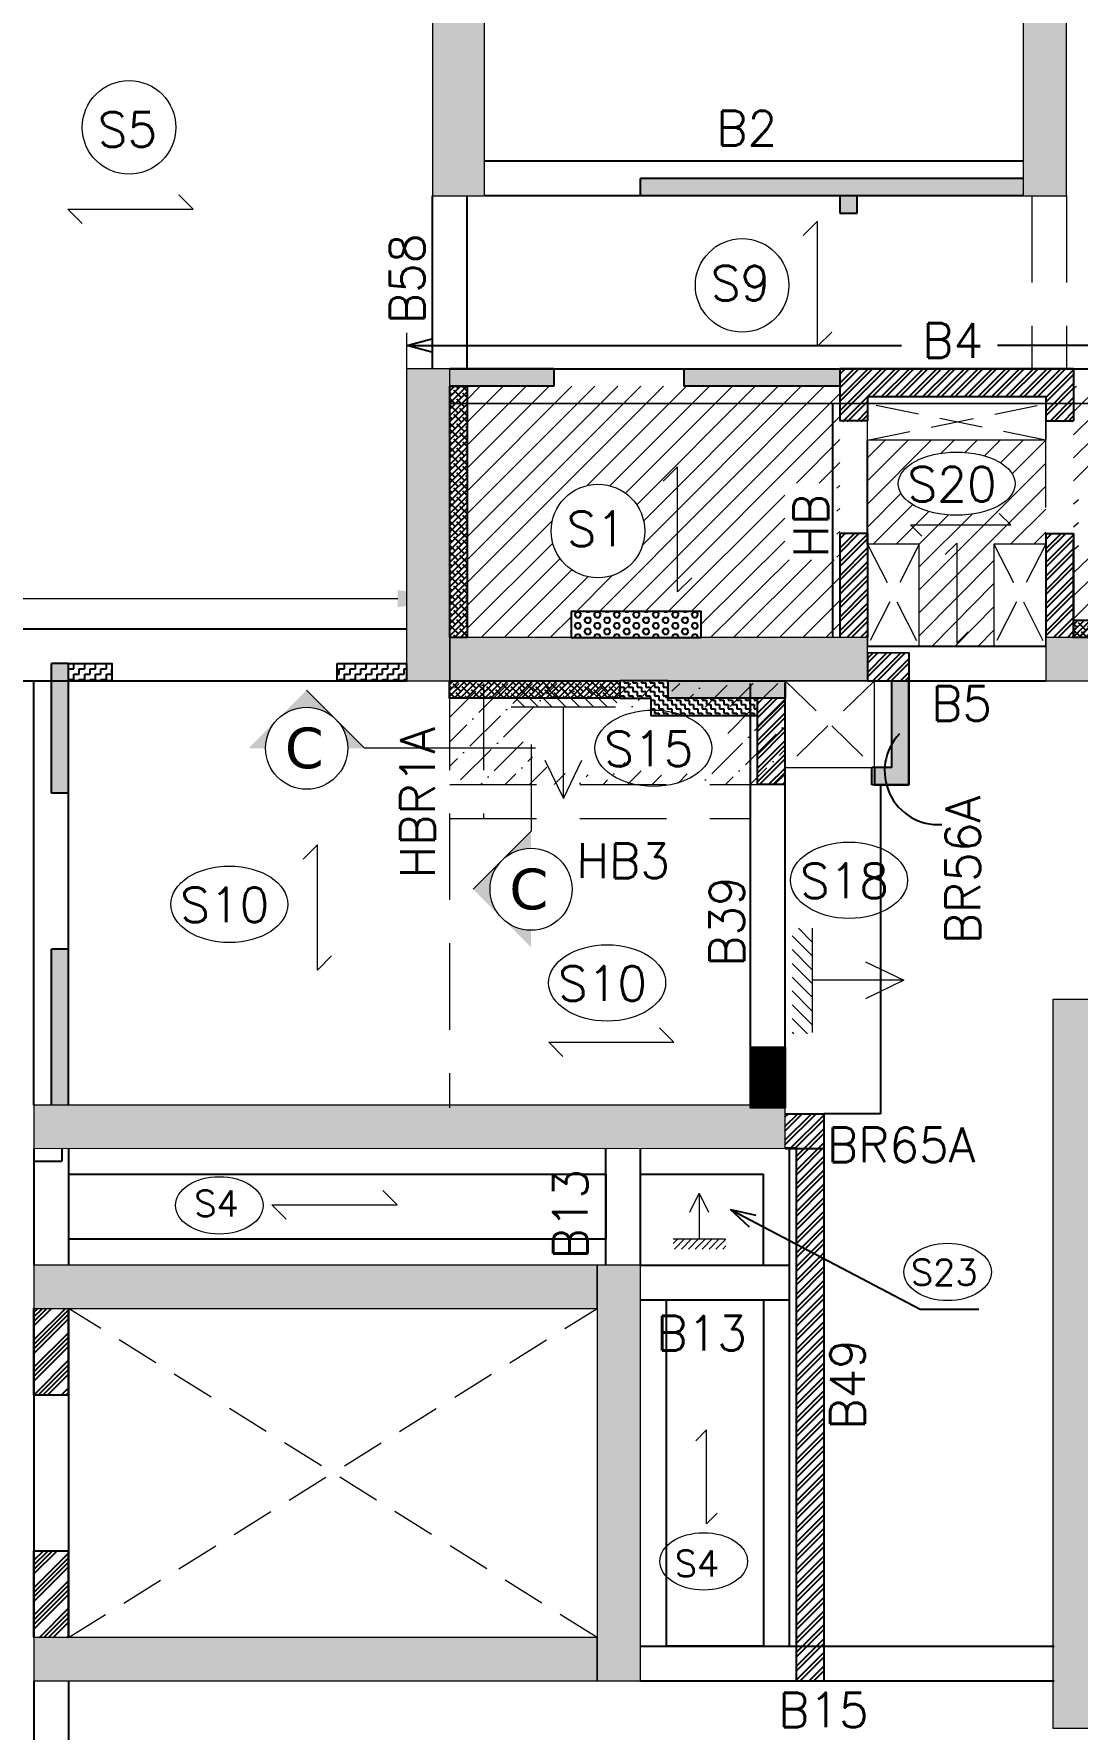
# Model space of a CAD drawing. Header units: millimetres. Extents: x 1181448 to 1317632, y -5734806 to -5633961.
# Drawn here: x 1207452 to 1213472, y -5648906 to -5639118 of the extents above; entities that cross this region are included whole.
import ezdxf

# ---------------------------------------------------------------- set-up
doc = ezdxf.new("R2010")
doc.units = ezdxf.units.MM
doc.header["$LTSCALE"] = 1000
doc.header["$MEASUREMENT"] = 0
for name, pattern in [('1', [0]), ('2BHK-A - BACK$0$HIDDEN', [0.375, 0.25, -0.125]), ('AUDIT_D_120904163729-0', [0]), ('HIDDEN', [0.375, 0.25, -0.125]), ('T 10_TYPICAL ELEVATION$0$AUDIT_D_120904163729-0', [0])]:
    doc.linetypes.add(name, pattern=pattern)
doc.layers.get('0').update_dxf_attribs({"linetype": 'AUDIT_D_120904163729-0'})
for name, color, linetype in [('100 MM THK. NON-STRUCTURAL WALL', 134, 'Continuous'), ('100 MM THK. NON-STRUCTURAL WALL FOR LEDGE WALL BELOW WASHBASIN COUNTER', 47, 'Continuous'), ('150 MM THK. BLOCK WORK.', 223, 'Continuous'), ('200 MM THK. BLOCK WORK.', 40, 'Continuous'), ('A_dim', 1, 'Continuous'), ('S-BEAM', 20, 'Continuous'), ('SCPL-BEAMS NO.', 7, 'Continuous'), ('secLINE', 7, 'Continuous'), ('T 10_TYPICAL ELEVATION$0$A-WALL-FEATURES', 6, 'T 10_TYPICAL ELEVATION$0$AUDIT_D_120904163729-0')]:
    doc.layers.add(name, color=color, linetype=linetype)
for name, color, linetype, lineweight in [('160 THK. STRUCT WALL', 7, 'Continuous', 15), ('S-CUTOUT', 8, 'Continuous', 15), ('S-HATCH', 8, 'Continuous', 9), ('SCPL BEAM', 20, 'Continuous', 13), ('SCPL_DIM', 9, 'Continuous', 5), ('SCPL_SLAB MARK', 72, 'Continuous', 20)]:
    doc.layers.add(name, color=color, linetype=linetype, lineweight=lineweight)
doc.layers.add('160MM THK.NON-STRUCTURAL WALLS', color=7, linetype='Continuous', true_color=0xea7b62)
doc.layers.add('WALL - 0.16 thk STRUCTURAL', color=7, linetype='1', true_color=0x24ffc8)
doc.styles.add('ROMANS', font='romans.shx', dxfattribs={"width": 0.85})
doc.styles.add('SCPL', font='romans.shx')
doc.styles.add('VIN1', font='verdana.ttf', dxfattribs={"height": 0.3})
doc.dimstyles.new('SCPL', dxfattribs={"dimscale": 0, "dimtxt": 300, "dimasz": 300, "dimexe": 100, "dimexo": 200, "dimgap": 150, "dimtad": 0, "dimdec": 0, "dimzin": 1, "dimdsep": 46, "dimtxsty": 'SCPL', "dimcen": 150, "dimclrd": 1, "dimclre": 2, "dimclrt": 5, "dimadec": 3, "dimazin": 0, "dimtfac": 1, "dimtdec": 0, "dimtofl": 0, "dimtmove": 2, "dimatfit": 3, "dimfxl": 0, "dimtolj": 1, "dimtzin": 0, "dimlwd": 15, "dimlwe": 13, "dimarcsym": 0})
doc.dimstyles.new('SCPL-DIM-150', dxfattribs={"dimscale": 100, "dimtxt": 2.25, "dimasz": 1.45, "dimexe": 1, "dimexo": 1, "dimgap": 1, "dimtad": 1, "dimdec": 0, "dimzin": 0, "dimdsep": 46, "dimtxsty": 'ROMANS', "dimblk": 'OPEN30', "dimcen": 0.09, "dimclrd": 256, "dimclre": 256, "dimclrt": 7, "dimadec": 0, "dimazin": 0, "dimtfac": 1, "dimtdec": 0, "dimtofl": 0, "dimtmove": 0, "dimatfit": 3, "dimldrblk": 'OPEN30', "dimfxl": 1, "dimtolj": 1, "dimtzin": 0, "dimarcsym": 0})
pattern_1 = [(45, (-27235.268, -16184.57), (-17.67767, 17.67767), []), (135, (-27235.268, -16184.57), (-53.033009, 17.67767), [62.5, -37.5])]
pattern_2 = [(9e-15, (-1211317.337, 5713184.575), (31.25, 31.25), [31.25, -31.25]), (90, (-1211286.087, 5713184.575), (-31.25, 31.25), [31.25, -31.25])]
pattern_3 = [(45, (-1211317.34, 5713184.575), (-39.77475644, 39.77475644), []), (45, (-1211290.82, 5713184.575), (-39.77475644, 39.77475644), [])]
pattern_4 = [(45, (206682313.31, 159334334.52), (-66.291260736, 66.291260736), [])]

# ---------------------------------------------------------------- blocks, each defined once
blk = doc.blocks.new('A$C5F94338C')
at = {"layer": 'WALL - 0.16 thk STRUCTURAL'}
h = blk.add_hatch(color=256, dxfattribs=at)
h.dxf.hatch_style = 1
h.paths.add_polyline_path([(24920, 21710), (25220.1, 21710), (25220.1, 25919.5), (24920.1, 25919.5)])
at = {"layer": 'WALL - 0.16 thk STRUCTURAL', "true_color": 0x1f57ff}
h = blk.add_hatch(color=160, dxfattribs=at)
h.dxf.hatch_style = 1
h.paths.add_polyline_path([(28330, 21710), (28580, 21710), (28580.1, 25919.5), (28330.1, 25919.5)])
h = blk.add_hatch(color=160, dxfattribs=at)
h.dxf.hatch_style = 1
h.paths.add_polyline_path([(24770, 18910.3), (25020.1, 18910.3), (25020, 20710), (24770, 20710)])
h = blk.add_hatch(color=160, dxfattribs=at)
h.dxf.hatch_style = 1
h.paths.add_polyline_path([(25020.1, 19160.3), (25020.1, 18910.2), (27429.9, 18910.2), (27429.9, 19160.2)])
h = blk.add_hatch(color=160, dxfattribs=at)
h.dxf.hatch_style = 1
h.paths.add_polyline_path([(28460, 19160), (28460, 18910), (31070, 18910), (31070, 19160)])
h = blk.add_hatch(color=160, dxfattribs=at)
h.dxf.hatch_style = 1
h.paths.add_polyline_path([(28753.3, 12860.6), (28503.2, 12860.6), (28503.2, 17070.6), (28753.2, 17070.6)])
h = blk.add_hatch(color=160, dxfattribs=at)
h.dxf.hatch_style = 1
h.paths.add_polyline_path([(22620, 16459.9), (22620, 16210.2), (26954.8, 16210), (26954.8, 16460)])
h = blk.add_hatch(color=160, dxfattribs=at)
h.dxf.hatch_style = 1
h.paths.add_polyline_path([(25870.8, 15285.8), (25870.8, 15535.8), (22619.7, 15535.8), (22619.7, 15285.8)])
h = blk.add_hatch(color=160, dxfattribs=at)
h.dxf.hatch_style = 1
h.paths.add_polyline_path([(25870.1, 13135.8), (26120.1, 13135.8), (26120.1, 15535.8), (25870.1, 15535.8)])
h = blk.add_hatch(color=160, dxfattribs=at)
h.dxf.hatch_style = 1
h.paths.add_polyline_path([(25870.1, 13135.8), (25870.1, 13385.8), (22620.1, 13385.8), (22620.1, 13135.8)])
at = {"layer": '160 THK. STRUCT WALL'}
for points in [[(24920, 21710), (25220.1, 21710), (25220.1, 25919.5), (24920.1, 25919.5)], [(28330, 21710), (28580, 21710), (28580.1, 25919.5), (28330.1, 25919.5)], [(24770, 18910.3), (25020.1, 18910.3), (25020, 20710), (24770, 20710)], [(25020.1, 19160.3), (25020.1, 18910.2), (27429.9, 18910.2), (27429.9, 19160.2)], [(28460, 19160), (28460, 18910), (31070, 18910), (31070, 19160)], [(25870.1, 15285.8), (25870.1, 15535.8), (22620, 15535.8), (22620, 15285.8)], [(25870.1, 13135.8), (26120.1, 13135.8), (26120.1, 15535.8), (25870.1, 15535.8)], [(25870.1, 13135.8), (25870.1, 13385.8), (22620.1, 13385.8), (22620.1, 13135.8)]]:
    blk.add_lwpolyline(points, close=True, dxfattribs=at)
for points, elevation in [([(28753.3, 12860.6), (28503.2, 12860.6), (28503.2, 17070.6), (28753.2, 17070.6)], -0.3), ([(22620, 16459.9), (22620, 16210.2), (26954.8, 16210), (26954.8, 16460)], 0.1)]:
    blk.add_lwpolyline(points, close=True, dxfattribs=dict(at, elevation=elevation))
blk = doc.blocks.new('HS')
at = {"linetype": 'Continuous'}
for p, q in [((-9.28, 0), (9.28, 0)), ((-9.28, 0), (-7.16, -2.12)), ((9.28, 0), (7.16, 2.12))]:
    blk.add_line(p, q, dxfattribs=at)
blk = doc.blocks.new('One WAy')
at = {"xscale": -38.94666666665216, "yscale": 38.94666666665216, "zscale": 38.94666666665216, "rotation": 270}
blk.add_blockref('HS', (0, 0), dxfattribs=at)
blk = doc.blocks.new('A$C42226032')
at = {"layer": 'SCPL_SLAB MARK'}
h = blk.add_hatch(dxfattribs=at)
h.set_pattern_fill('ANSI31', color=256, scale=0.2, angle=90)
h.set_pattern_definition([(135, (-48.789575, -510.390865), (-0.0176776695, -0.0176776695), [])])
h.paths.add_polyline_path([(-0.1372, -0.2348), (-0.1372, -0.2863), (0.1337, -0.2863), (0.1337, -0.2348)])
for p, q in [((0, 0), (0, -0.2348)), ((0, 0), (-0.0473, -0.0981)), ((0.0473, -0.0981), (0, 0)), ((0.1337, -0.2348), (-0.1337, -0.2348))]:
    blk.add_line(p, q, dxfattribs=at)
blk = doc.blocks.new('*D131')
at = {"layer": 'T 10_TYPICAL ELEVATION$0$A-WALL-FEATURES', "color": 1, "lineweight": 15, "transparency": 16777216}
for p, q in [((-8325.3, 5558.5), (-6225.3, 5558.5)), ((-1765.2, 5558.5), (-5325.3, 5558.5))]:
    blk.add_line(p, q, dxfattribs=at)
at = {"layer": 'T 10_TYPICAL ELEVATION$0$A-WALL-FEATURES', "color": 2, "lineweight": 13, "transparency": 16777216}
for p, q in [((-8625.3, 5408.6), (-8625.3, 5458.5)), ((-1465.2, 5408.5), (-1465.2, 5458.5))]:
    blk.add_line(p, q, dxfattribs=at)
at = {"layer": 'T 10_TYPICAL ELEVATION$0$A-WALL-FEATURES', "color": 1, "transparency": 16777216}
for points in [[(-8325.3, 5608.5), (-8325.3, 5508.5), (-8625.3, 5558.5)], [(-1765.2, 5608.5), (-1765.2, 5508.5), (-1465.2, 5558.5)]]:
    blk.add_solid(points, dxfattribs=at)
at = {"layer": 'T 10_TYPICAL ELEVATION$0$A-WALL-FEATURES', "color": 5, "transparency": 16777216, "insert": (-5775.3, 5558.5), "char_height": 300, "attachment_point": 5, "style": 'SCPL'}
blk.add_mtext('\\A1;  ', dxfattribs=at)
blk = doc.blocks.new('_Open30')
at = {"color": 0, "linetype": 'ByBlock', "lineweight": -2}
for p, q in [((-1, 0.268), (0, 0)), ((0, 0), (-1, -0.268)), ((0, 0), (-1, 0))]:
    blk.add_line(p, q, dxfattribs=at)
blk = doc.blocks.new('A$C9d47b38f')
at = {"layer": '100 MM THK. NON-STRUCTURAL WALL', "linetype": 'ByBlock'}
h = blk.add_hatch(dxfattribs=at)
h.set_pattern_fill('ZIGZAG', color=5, scale=250)
h.set_pattern_definition([(9e-15, (-1211317.557, 5713185.026), (31.25, 31.25), [31.25, -31.25]), (90, (-1211286.307, 5713185.026), (-31.25, 31.25), [31.25, -31.25])])
h.paths.add_polyline_path([(4585.1, 6884.7), (2885.1, 6884.7), (2885.1, 6784.7), (4585.1, 6784.7)])
h.paths.add_polyline_path([(1844.6, 7884.7), (1844.6, 7984.7), (-364.9, 7984.7), (-364.9, 7884.7), (785.2, 7884.7), (785.2, 7784.7), (885.2, 7784.7), (885.2, 7884.7)])
h.paths.add_polyline_path([(785.2, 6784.7), (-114.6, 6784.7), (-114.6, 6884.7), (785.2, 6884.7)])
h.paths.add_polyline_path([(-864.6, 6884.7), (-1464.6, 6884.7), (-1464.6, 6784.7), (-864.6, 6784.7)])
h.paths.add_polyline_path([(-3664.9, 4435), (-3764.9, 4435), (-3764.9, 5184.7), (-3664.9, 5184.7)])
h.paths.add_polyline_path([(-3664.9, 3535), (-3764.9, 3535), (-3764.9, 2635.1), (-3664.9, 2635.1)])
h.paths.add_polyline_path([(1085.2, 4584), (970.2, 4584), (970.2, 4484), (1185.3, 4484), (1185.2, 5084.7), (1085.2, 5084.7)])
h.paths.add_polyline_path([(-1564.8, 11994.7), (-2199.9, 11994.7), (-2199.9, 12094.7), (-1564.8, 12094.7)])
h = blk.add_hatch(dxfattribs=at)
h.set_pattern_fill('ZIGZAG', color=5, scale=250)
h.set_pattern_definition(pattern_2)
h.paths.add_polyline_path([(-3664.9, 5184.7), (-3414.8, 5184.6), (-3414.8, 5084.6), (-3664.9, 5084.6)])
h = blk.add_hatch(dxfattribs=at)
h.set_pattern_fill('ZIGZAG', color=5, scale=250)
h.set_pattern_definition(pattern_2)
h.paths.add_polyline_path([(-2114.8, 5184.7), (-1714.8, 5184.7), (-1714.8, 5084.7), (-2114.8, 5084.7)])
at = {"layer": '100 MM THK. NON-STRUCTURAL WALL'}
h = blk.add_hatch(dxfattribs=at)
h.set_pattern_fill('ZIGZAG', color=5, scale=200, angle=270)
h.set_pattern_definition([(270, (-1211317.337, 5713184.575), (25, -25), [25, -25]), (9e-15, (-1211317.337, 5713159.575), (25, 25), [25, -25])])
h.paths.add_polyline_path([(-484.6, 5084.7), (-484.6, 4984.7), (-304.5, 4984.7), (-304.5, 4884.9), (310.2, 4884.9), (310.2, 4984.8), (-204.5, 4984.9), (-204.5, 5084.9)])
at = {"layer": '100 MM THK. NON-STRUCTURAL WALL FOR LEDGE WALL BELOW WASHBASIN COUNTER'}
h = blk.add_hatch(dxfattribs=at)
h.set_pattern_fill('ANSI38', color=5, scale=200)
h.set_pattern_definition(pattern_1)
h.paths.add_polyline_path([(-1464.6, 5334.3), (-1365, 5334.3), (-1365, 6784.7), (-1464.6, 6784.7)])
h = blk.add_hatch(dxfattribs=at)
h.set_pattern_fill('ANSI38', color=5, scale=200)
h.set_pattern_definition(pattern_1)
h.paths.add_polyline_path([(2135.1, 5434.7), (2135.1, 5335), (2935.1, 5335), (2935.1, 5434.7)])
h = blk.add_hatch(dxfattribs=at)
h.set_pattern_fill('ANSI38', color=5, scale=200)
h.set_pattern_definition([(45, (-15677.67, -2359.185), (-17.67767, 17.67767), []), (135, (-15677.67, -2359.185), (-53.03301, 17.67767), [62.5, -37.5])])
h.paths.add_polyline_path([(-1467.4, 5084.7), (-1467.4, 4984.7), (-484.6, 4984.7), (-484.6, 5084.7)])
at = {"layer": '150 MM THK. BLOCK WORK.', "linetype": 'ByBlock'}
h = blk.add_hatch(dxfattribs=at)
h.set_pattern_fill('HEX', color=5, scale=150)
h.set_pattern_definition([(9e-15, (-1211317.337, 5713184.575), (0, 32.47595264), [18.75, -37.5]), (120, (-1211317.337, 5713184.575), (-28.125, -16.23797632), [18.75, -37.5]), (60, (-1211298.587, 5713184.575), (-28.125, 16.23797632), [18.75, -37.5])])
h.paths.add_polyline_path([(-564.8, 5334.3), (-764.8, 5334.3), (-764.8, 5485), (-14.8, 5485), (-14.8, 5334.7), (-564.8, 5334.7)])
at = {"layer": '160MM THK.NON-STRUCTURAL WALLS', "linetype": 'ByBlock'}
h = blk.add_hatch(dxfattribs=at)
h.set_pattern_fill('ANSI32', color=5, scale=150)
h.set_pattern_definition([(45, (-1211317.37, 5713182.025), (-39.77475644, 39.77475644), []), (45, (-1211290.853, 5713182.025), (-39.77475644, 39.77475644), [])])
h.paths.add_polyline_path([(945.2, 5084.7), (1185.3, 5085), (1185.3, 5245), (945.2, 5245)])
h.paths.add_polyline_path([(2135.1, 6582.2), (2135.1, 6882.2), (785.2, 6882.2), (785.2, 6582.2), (945.2, 6582.2), (945.2, 6722.2), (1975.1, 6722.2), (1975.1, 6582.2)])
h = blk.add_hatch(dxfattribs=at)
h.set_pattern_fill('ANSI32', color=5, scale=150)
h.set_pattern_definition(pattern_3)
h.paths.add_polyline_path([(945.2, 5934.7), (785.2, 5934.7), (785.2, 5334.7), (945.2, 5334.7)])
h = blk.add_hatch(dxfattribs=at)
h.set_pattern_fill('ANSI32', color=5, scale=150)
h.set_pattern_definition(pattern_3)
h.paths.add_polyline_path([(1975.1, 5934.7), (2135.1, 5934.7), (2135.1, 5334.7), (1975.1, 5334.7)])
h = blk.add_hatch(dxfattribs=at)
h.set_pattern_fill('ANSI32', color=5, scale=150)
h.set_pattern_definition(pattern_3)
h.paths.add_polyline_path([(310.1, 4485), (470.1, 4485), (470.1, 4984.9), (310.1, 4984.9)])
h = blk.add_hatch(dxfattribs=at)
h.set_pattern_fill('ANSI32', color=5, scale=150)
h.set_pattern_definition([(45, (-1211317.34, 5713184.575), (-39.77475644, 39.77475644), []), (45, (-1211290.82, 5713184.575), (-39.77475644, 39.77475644), [])])
h.paths.add_polyline_path([(535.1, -529.5), (535.1, -689.6), (694.8, -689.6), (695.1, 2584.7), (469, 2584.7), (469, 2385), (535.1, 2385), (535.1, -529.5)])
at = {"layer": '200 MM THK. BLOCK WORK.', "linetype": 'ByBlock'}
h = blk.add_hatch(dxfattribs=at)
h.set_pattern_fill('ANSI34', color=5, scale=150)
h.set_pattern_definition([(45, (-1211317.34, 5713184.58), (-79.5495129, 79.5495129), []), (45, (-1211290.82, 5713184.58), (-79.5495129, 79.5495129), []), (45, (-1211264.3, 5713184.58), (-79.5495129, 79.5495129), []), (45, (-1211237.79, 5713184.58), (-79.5495129, 79.5495129), [])])
h.paths.add_polyline_path([(-3865.1, -439.5), (-3665.1, -439.5), (-3665.1, 61.6), (-3865.1, 61.6)])
h.paths.add_polyline_path([(-3865.1, 961.6), (-3665.1, 961.6), (-3665.1, 1460.6), (-3865.1, 1460.6)])
h.paths.add_polyline_path([(-11024.9, 185), (-10399.9, 185), (-10399.9, 385), (-11024.9, 385)])
h.paths.add_polyline_path([(-9499.9, 185), (-8000, 185), (-8000, 385), (-9499.9, 385)])
h.paths.add_polyline_path([(-7100, 185), (-6475, 185), (-6475, 385), (-7100, 385)])
h.paths.add_polyline_path([(-6950.1, -3989.5), (-6475.1, -3989.5), (-6475.2, -3789.5), (-6950.2, -3789.5)])
h.paths.add_polyline_path([(-8325.2, -3989.5), (-7850.2, -3989.5), (-7850.2, -3789.5), (-8325.2, -3789.5)])
at = {"layer": 'S-HATCH'}
h = blk.add_hatch(dxfattribs=at)
h.set_pattern_fill('ANSI31', color=5, scale=750)
h.set_pattern_definition(pattern_4)
edge = h.paths.add_edge_path(flags=16)
edge.add_arc((-610.2, 5948.9), 269.9, 0, 360)
h.paths.add_polyline_path([(-812.6, 5812.3), (-445.9, 5812.3), (-445.9, 6112.3), (-812.6, 6112.3)], flags=0)
h.paths.add_polyline_path([(767.5, 5782.8), (767.5, 6225.7), (467.5, 6225.7), (467.5, 5782.8)], flags=16)
h.paths.add_polyline_path([(-14.8, 5485), (-14.8, 5334.7), (785.2, 5334.7), (785.2, 6784.7), (-1365, 6784.5), (-1365, 5334.5), (-764.8, 5334.7), (-764.8, 5485)])
h = blk.add_hatch(dxfattribs=at)
h.set_pattern_fill('ANSI31', color=5, scale=750)
h.set_pattern_definition(pattern_4)
edge = h.paths.add_edge_path(flags=16)
edge.add_arc((3455, 5948.9), 269.9, 0, 360)
h.paths.add_polyline_path([(3252.6, 5812.3), (3619.3, 5812.3), (3619.3, 6112.3), (3252.6, 6112.3)], flags=0)
h.paths.add_polyline_path([(2462.3, 5790), (2462.3, 6232.8), (2162.3, 6232.8), (2162.3, 5790)], flags=16)
h.paths.add_polyline_path([(4584.8, 6784.7), (2135.1, 6784.7), (2135.1, 5334.7), (4584.8, 5334.7)])
h.paths.add_polyline_path([(2935.1, 5335), (2935.1, 5485), (3735.1, 5485), (3735.1, 5335)], flags=16)
h = blk.add_hatch(dxfattribs=at)
h.set_pattern_fill('ANSI31', color=5, scale=750)
h.set_pattern_definition(pattern_4)
h.paths.add_polyline_path([(1675.2, 5874.1), (1974.7, 5874.1), (1974.9, 6474.2), (945, 6474.2), (945.1, 5934.7), (945.2, 5934.7), (945.2, 5874.1), (1244.4, 5874.1), (1244.4, 5284.8), (1675.2, 5284.7)])
edge = h.paths.add_edge_path(flags=16)
edge.add_ellipse((1459.9, 6222.3), major_axis=(-337.6, 0), ratio=0.540494, start_angle=0, end_angle=360)
h.paths.add_polyline_path([(1154.9, 6069.4), (1769.1, 6069.4), (1769.1, 6369.4), (1154.9, 6369.4)], flags=24)
at = {"layer": 'S-HATCH', "ltscale": 10}
h = blk.add_hatch(dxfattribs=at)
h.set_pattern_fill('ANSI36', color=5, scale=800)
h.set_pattern_definition([(45, (-210079.92, -1060790.68), (53.033009, 194.454365), [250, -50, 0, -50])])
h.paths.add_polyline_path([(469.5, 4485), (469.5, 5069.4), (-1467.4, 5068.8), (-1467.4, 4485.1)])
h.paths.add_polyline_path([(-518.6, 4690.6), (-521.6, 4697.1), (-524.2, 4703.7), (-526.6, 4710.3), (-528.7, 4716.9), (-530.4, 4723.6), (-531.9, 4730.4), (-533, 4737.1), (-533.8, 4743.9), (-534.3, 4750.7), (-534.4, 4757.5), (-534.3, 4764.3), (-533.8, 4771), (-533, 4777.8), (-531.9, 4784.6), (-530.4, 4791.3), (-528.7, 4798), (-526.6, 4804.7), (-524.2, 4811.3), (-521.6, 4817.8), (-518.6, 4824.3), (-515.2, 4830.8), (-511.6, 4837.2), (-507.7, 4843.5), (-503.5, 4849.7), (-499, 4855.8), (-494.3, 4861.8), (-489.2, 4867.8), (-483.9, 4873.6), (-478.3, 4879.3), (-472.4, 4884.9), (-466.2, 4890.4), (-459.9, 4895.8), (-453.2, 4901), (-446.3, 4906.1), (-439.2, 4911), (-431.9, 4915.8), (-424.3, 4920.5), (-416.5, 4925), (-408.5, 4929.3), (-400.3, 4933.5), (-391.9, 4937.5), (-383.3, 4941.4), (-374.6, 4945), (-365.6, 4948.5), (-356.6, 4951.8), (-347.3, 4954.9), (-337.9, 4957.9), (-328.4, 4960.6), (-318.8, 4963.2), (-309, 4965.5), (-299.2, 4967.7), (-289.2, 4969.7), (-279.2, 4971.4), (-269.1, 4973), (-258.9, 4974.3), (-248.6, 4975.5), (-238.3, 4976.4), (-228, 4977.1), (-217.6, 4977.7), (-207.2, 4978), (-196.8, 4978.1), (-186.4, 4978), (-176.1, 4977.7), (-165.7, 4977.1), (-155.4, 4976.4), (-145.1, 4975.5), (-134.8, 4974.3), (-124.6, 4973), (-114.5, 4971.4), (-104.4, 4969.7), (-94.5, 4967.7), (-84.6, 4965.5), (-74.9, 4963.2), (-65.2, 4960.6), (-55.7, 4957.9), (-46.4, 4954.9), (-37.1, 4951.8), (-28, 4948.5), (-19.1, 4945), (-10.4, 4941.4), (-1.8, 4937.5), (6.6, 4933.5), (14.8, 4929.3), (22.8, 4925), (30.6, 4920.5), (38.2, 4915.8), (45.5, 4911), (52.7, 4906.1), (59.5, 4901), (66.2, 4895.8), (72.6, 4890.4), (78.7, 4884.9), (84.6, 4879.3), (90.2, 4873.6), (95.5, 4867.8), (100.6, 4861.8), (105.4, 4855.8), (109.9, 4849.7), (114.1, 4843.5), (118, 4837.2), (121.6, 4830.8), (124.9, 4824.3), (127.9, 4817.8), (130.6, 4811.3), (132.9, 4804.7), (135, 4798), (136.8, 4791.3), (138.2, 4784.6), (139.3, 4777.8), (140.1, 4771), (140.6, 4764.3), (140.8, 4757.5), (140.6, 4750.7), (140.1, 4743.9), (139.3, 4737.1), (138.2, 4730.4), (136.8, 4723.6), (135, 4716.9), (132.9, 4710.3), (130.6, 4703.7), (127.9, 4697.1), (124.9, 4690.6), (121.6, 4684.1), (118, 4677.8), (114.1, 4671.5), (109.9, 4665.3), (105.4, 4659.1), (100.6, 4653.1), (95.5, 4647.2), (90.2, 4641.3), (84.6, 4635.6), (78.7, 4630), (72.6, 4624.5), (66.2, 4619.2), (59.5, 4613.9), (52.7, 4608.8), (45.5, 4603.9), (38.2, 4599.1), (30.6, 4594.4), (22.8, 4589.9), (14.8, 4585.6), (6.6, 4581.4), (-1.8, 4577.4), (-10.4, 4573.6), (-19.1, 4569.9), (-28, 4566.4), (-37.1, 4563.1), (-46.4, 4560), (-55.7, 4557), (-65.2, 4554.3), (-74.9, 4551.8), (-84.6, 4549.4), (-94.5, 4547.2), (-104.4, 4545.3), (-114.5, 4543.5), (-124.6, 4542), (-134.8, 4540.6), (-145.1, 4539.5), (-155.4, 4538.5), (-165.7, 4537.8), (-176.1, 4537.3), (-186.4, 4537), (-196.8, 4536.9), (-207.2, 4537), (-217.6, 4537.3), (-228, 4537.8), (-238.3, 4538.5), (-248.6, 4539.5), (-258.9, 4540.6), (-269.1, 4542), (-279.2, 4543.5), (-289.2, 4545.3), (-299.2, 4547.2), (-309, 4549.4), (-318.8, 4551.8), (-328.4, 4554.3), (-337.9, 4557), (-347.3, 4560), (-356.6, 4563.1), (-365.6, 4566.4), (-374.6, 4569.9), (-383.3, 4573.6), (-391.9, 4577.4), (-400.3, 4581.4), (-408.5, 4585.6), (-416.5, 4589.9), (-424.3, 4594.4), (-431.9, 4599.1), (-439.2, 4603.9), (-446.3, 4608.8), (-453.2, 4613.9), (-459.9, 4619.2), (-466.2, 4624.5), (-472.4, 4630), (-478.3, 4635.6), (-483.9, 4641.3), (-489.2, 4647.2), (-494.3, 4653.1), (-499, 4659.1), (-503.5, 4665.3), (-507.7, 4671.5), (-511.6, 4677.8), (-515.2, 4684.1)], flags=16)
h.paths.add_polyline_path([(-433.2, 4915), (-424.9, 4920.1), (-428.6, 4923.8), (-436.4, 4931.1), (-444.6, 4938.2), (-453.1, 4945), (-462, 4951.6), (-471.2, 4958), (-480.7, 4964.1), (-490.6, 4970), (-500.8, 4975.6), (-511.3, 4980.9), (-522, 4986), (-533, 4990.8), (-544.2, 4995.2), (-555.7, 4999.4), (-567.4, 5003.2), (-579.3, 5006.8), (-591.4, 5010), (-603.6, 5012.9), (-616, 5015.5), (-628.5, 5017.7), (-641.1, 5019.6), (-653.8, 5021.2), (-666.5, 5022.5), (-679.4, 5023.4), (-692.2, 5023.9), (-705.1, 5024.1), (-718, 5024), (-730.9, 5023.5), (-743.7, 5022.7), (-756.5, 5021.6), (-769.2, 5020.1), (-781.8, 5018.2), (-794.4, 5016.1), (-806.7, 5013.6), (-819, 5010.8), (-831.1, 5007.6), (-843, 5004.2), (-854.7, 5000.4), (-866.2, 4996.3), (-877.5, 4991.9), (-888.5, 4987.2), (-899.3, 4982.2), (-909.8, 4977), (-920, 4971.4), (-929.9, 4965.6), (-939.5, 4959.6), (-948.8, 4953.2), (-957.7, 4946.7), (-966.3, 4939.9), (-974.5, 4932.9), (-982.3, 4925.6), (-989.7, 4918.2), (-996.7, 4910.6), (-1003.3, 4902.8), (-1009.5, 4894.8), (-1015.3, 4886.7), (-1020.6, 4878.4), (-1025.5, 4870), (-1029.9, 4861.4), (-1033.9, 4852.8), (-1037.4, 4844), (-1040.4, 4835.2), (-1043, 4826.2), (-1045, 4817.3), (-1046.6, 4808.2), (-1047.8, 4799.2), (-1048.4, 4790.1), (-1048.6, 4781), (-1048.2, 4771.9), (-1047.4, 4762.8), (-1046.1, 4753.7), (-1044.3, 4744.7), (-1042.1, 4735.7), (-1039.3, 4726.8), (-1036.1, 4718), (-1032.4, 4709.3), (-1028.3, 4700.6), (-1023.7, 4692.1), (-1018.6, 4683.7), (-1013.2, 4675.5), (-1007.2, 4667.4), (-1000.9, 4659.5), (-994.1, 4651.7), (-986.9, 4644.1), (-979.4, 4636.7), (-971.4, 4629.6), (-963.1, 4622.6), (-954.4, 4615.9), (-945.3, 4609.4), (-935.9, 4603.1), (-926.2, 4597.1), (-916.2, 4591.4), (-905.9, 4585.9), (-895.3, 4580.7), (-884.4, 4575.8), (-873.3, 4571.2), (-861.9, 4566.9), (-850.3, 4562.9), (-838.5, 4559.2), (-826.5, 4555.8), (-814.4, 4552.7), (-802.1, 4550), (-789.7, 4547.6), (-777.1, 4545.5), (-764.4, 4543.7), (-751.7, 4542.3), (-738.9, 4541.3), (-726, 4540.5), (-713.2, 4540.2), (-700.3, 4540.1), (-687.4, 4540.4), (-674.5, 4541.1), (-661.7, 4542), (-649, 4543.4), (-636.3, 4545), (-623.7, 4547), (-611.3, 4549.4), (-599, 4552), (-586.8, 4555), (-574.8, 4558.3), (-563, 4561.9), (-551.4, 4565.9), (-540, 4570.1), (-528.8, 4574.6), (-517.9, 4579.5), (-507.3, 4584.6), (-496.9, 4590), (-486.9, 4595.7), (-477.1, 4601.6), (-467.7, 4607.8), (-458.6, 4614.2), (-456, 4616.2), (-459.6, 4619), (-467.6, 4625.7), (-475.2, 4632.7), (-482.4, 4639.8), (-489.2, 4647.2), (-495.5, 4654.7), (-501.4, 4662.3), (-506.8, 4670.1), (-511.8, 4678), (-516.3, 4686), (-520.3, 4694.2), (-523.8, 4702.4), (-526.8, 4710.8), (-529.3, 4719.2), (-531.3, 4727.6), (-532.9, 4736.1), (-533.9, 4744.6), (-534.4, 4753.2), (-534.4, 4761.7), (-533.9, 4770.3), (-532.9, 4778.8), (-531.3, 4787.3), (-529.3, 4795.8), (-526.8, 4804.2), (-523.8, 4812.5), (-520.3, 4820.7), (-516.3, 4828.9), (-511.8, 4836.9), (-506.8, 4844.8), (-501.4, 4852.6), (-495.5, 4860.3), (-489.2, 4867.8), (-482.4, 4875.1), (-475.2, 4882.2), (-467.6, 4889.2), (-459.6, 4896), (-451.2, 4902.5), (-442.4, 4908.9)], flags=16)
at = {"layer": 'secLINE', "lineweight": 0}
h = blk.add_hatch(color=5, dxfattribs=at)
h.paths.add_polyline_path([(-2120.3, 4858.8, -0.193079), (-2054.6, 4695.1), (-1956.6, 4695.1)])
h.paths.add_polyline_path([(-2455.2, 4866.3, -0.193079), (-2291.5, 4932, -0.193079), (-2127.8, 4866.3), (-2291.5, 5030)])
h.paths.add_polyline_path([(-2528.4, 4695.1, -0.193079), (-2462.8, 4858.8), (-2626.5, 4695.1)])
h = blk.add_hatch(color=5, dxfattribs=at)
h.paths.add_polyline_path([(-1159.8, 4051.8, -0.193079), (-996.1, 4117.5), (-996.1, 4215.5)])
h.paths.add_polyline_path([(-1167.3, 3716.9, -0.193079), (-1233, 3880.6, -0.193079), (-1167.3, 4044.3), (-1331, 3880.6)])
h.paths.add_polyline_path([(-996.1, 3643.7, -0.193079), (-1159.8, 3709.3), (-996.1, 3545.6)])
at = {"layer": 'WALL - 0.16 thk STRUCTURAL'}
h = blk.add_hatch(color=5, dxfattribs=at)
h.dxf.hatch_style = 1
h.paths.add_polyline_path([(-205.3, 5084.5), (469.7, 5084.5), (469.7, 4984.7), (-205.3, 4984.7)])
h = blk.add_hatch(dxfattribs=at)
h.set_pattern_fill('ANSI31', color=5)
h.set_pattern_definition([(45, (48118.30945, -957039.63754), (-0.088388347648, 0.088388347648), [])])
h.paths.add_polyline_path([(270, 2969.1), (469.4, 2969.1), (469.4, 2619.4), (270, 2619.4)])
at = {"layer": '100 MM THK. NON-STRUCTURAL WALL', "color": 5, "linetype": 'ByBlock'}
for p, q in [((1844.6, 7984.7, 0.2), (-364.9, 7984.7, 0.2)), ((-364.9, 7884.7, 0.2), (-364.9, 7984.7, 0.2)), ((785.2, 7884.7, 0.2), (-364.9, 7884.7, 0.2)), ((785.2, 7884.7, 0.2), (785.2, 7784.7, 0.2)), ((1844.6, 7884.7, 0.2), (885.2, 7884.7, 0.2)), ((885.2, 7784.7, 0.2), (885.2, 7884.7, 0.2)), ((785.2, 7784.7, 0.2), (885.2, 7784.7, 0.2)), ((-864.6, 6884.7, 0.2), (-1464.6, 6884.7, 0.2)), ((-864.6, 6884.7, 0.2), (-864.6, 6784.7, 0.2)), ((-114.6, 6884.7, 0.2), (-114.6, 6784.7, 0.2)), ((-864.6, 6784.7, 0.2), (-1464.6, 6784.7, 0.2)), ((785.2, 6784.7, 0.2), (-114.6, 6784.7, 0.2)), ((-3664.9, 5184.7, 0.2), (-3764.9, 5184.7, 0.2)), ((-3764.9, 4435, 0.2), (-3764.9, 5184.7, 0.2)), ((-3664.9, 4435, 0.2), (-3664.9, 5184.7, 0.2)), ((1085.2, 4584, 0.2), (1085.2, 5084.7, 0.2)), ((1185.2, 4484, 0.2), (1185.2, 5087.6, 0.2)), ((1085.2, 4584, 0.2), (970.2, 4584, 0.2)), ((970.2, 4484, 0.2), (970.2, 4584, 0.2)), ((-3664.9, 4435, 0.2), (-3764.9, 4435, 0.2)), ((1185.2, 4484, 0.2), (970.2, 4484, 0.2)), ((-3764.9, 2635.1, 0.2), (-3764.9, 3535, 0.2)), ((-3664.9, 3535, 0.2), (-3764.9, 3535, 0.2)), ((-3664.9, 2635.1, 0.2), (-3664.9, 3535, 0.2))]:
    blk.add_line(p, q, dxfattribs=at)
at = {"layer": '100 MM THK. NON-STRUCTURAL WALL', "color": 5, "linetype": 'ByBlock', "elevation": 0.2}
for points in [[(-3664.9, 5184.7), (-3414.8, 5184.6), (-3414.8, 5084.6), (-3664.9, 5084.6)], [(-2114.8, 5184.7), (-1714.8, 5184.7), (-1714.8, 5084.7), (-2114.8, 5084.7)]]:
    blk.add_lwpolyline(points, close=True, dxfattribs=at)
at = {"layer": '100 MM THK. NON-STRUCTURAL WALL', "color": 5, "elevation": 0.2}
blk.add_lwpolyline([(-484.6, 5084.7), (-484.6, 4984.7), (-304.5, 4984.7), (-304.5, 4984.7), (-304.5, 4884.9), (310.2, 4884.9), (310.2, 4984.8), (-204.5, 4984.9), (-204.5, 5084.9)], close=True, dxfattribs=at)
at = {"layer": '100 MM THK. NON-STRUCTURAL WALL FOR LEDGE WALL BELOW WASHBASIN COUNTER', "color": 5, "elevation": 0.2}
for points in [[(-1365, 5334.3), (-1464.6, 5334.3), (-1464.6, 6784.7), (-1365, 6784.7)], [(2135.1, 5434.7), (2935.1, 5434.7), (2935.1, 5335), (2135.1, 5335)], [(-1467.4, 5084.7), (-484.6, 5084.7), (-484.6, 4984.7), (-1467.4, 4984.7)]]:
    blk.add_lwpolyline(points, close=True, dxfattribs=at)
at = {"layer": '150 MM THK. BLOCK WORK.', "color": 5, "elevation": 0.2}
blk.add_lwpolyline([(-764.8, 5485), (-764.8, 5334.3), (-14.8, 5334.7), (-14.8, 5485)], close=True, dxfattribs=at)
at = {"layer": '160MM THK.NON-STRUCTURAL WALLS', "color": 5, "linetype": 'ByBlock'}
for p, q in [((2135.1, 6884.7, 0.2), (785.2, 6884.7, 0.2)), ((785.2, 6884.7, 0.2), (785.2, 6584.7, 0.2)), ((2135.1, 6884.7, 0.2), (2135.1, 6584.7, 0.2)), ((945.2, 6724.7, 0.2), (945.2, 6584.7, 0.2)), ((1975.1, 6724.7, 0.2), (945.2, 6724.7, 0.2)), ((1975.1, 6724.7, 0.2), (1975.1, 6584.7, 0.2)), ((945.2, 6584.7, 0.2), (785.2, 6584.7, 0.2)), ((1975.1, 6584.7, 0.2), (2135.1, 6584.7, 0.2)), ((945.2, 5934.7, 0.2), (785.2, 5934.7, 0.2)), ((785.2, 5934.7, 0.2), (785.2, 5334.7, 0.2)), ((945.2, 5934.7, 0.2), (945.2, 5334.7, 0.2)), ((1975.1, 5934.7, 0.2), (2135.1, 5934.7, 0.2)), ((1975.1, 5934.7, 0.2), (1975.1, 5334.7, 0.2)), ((2135.1, 5934.7, 0.2), (2135.1, 5334.7, 0.2)), ((310.1, 4485, 0.2), (310.1, 4984.9, 0.2)), ((470.1, 4485, 0.2), (470.1, 4984.9, 0.2)), ((470.1, 4485, 0.2), (310.1, 4485, 0.2)), ((694.8, -689.5, -0.3), (695.1, 2545, 0.2)), ((535.1, -689.5, 0.2), (535.1, 2385, 0.2)), ((535.1, -689.5, 0.2), (694.8, -689.5, 0.2))]:
    blk.add_line(p, q, dxfattribs=at)
at = {"layer": '160MM THK.NON-STRUCTURAL WALLS', "color": 5}
blk.add_line((2135.1, 5385, 0.2), (2135.1, 5883.4, 0.2), dxfattribs=at)
at = {"layer": '160MM THK.NON-STRUCTURAL WALLS', "color": 5, "linetype": '2BHK-A - BACK$0$HIDDEN', "ltscale": 0.3}
blk.add_line((470.1, 3160.4, 0.2), (470, 3160.4, 0.2), dxfattribs=at)
at = {"layer": '160MM THK.NON-STRUCTURAL WALLS', "color": 5, "linetype": 'ByBlock', "elevation": 0.2}
blk.add_lwpolyline([(945.2, 5084.7), (1185.2, 5084.7), (1185.3, 5244.7), (945.2, 5245)], close=True, dxfattribs=at)
blk.add_lwpolyline([(535.1, 2385), (469, 2385)], dxfattribs=at)
at = {"layer": '200 MM THK. BLOCK WORK.', "color": 5, "linetype": 'ByBlock'}
for p, q in [((-3865.1, 2385, 0.2), (-3865.1, 2310.1, 0.2)), ((-3705.1, 2385, 0.2), (-3705.1, 2310.1, 0.2)), ((-3865.1, 2310.1, 0.2), (-3705.1, 2310.1, 0.2)), ((-3865.1, 961.6, 0.2), (-3865.1, 1461.6, 0.2)), ((-3665.1, 961.6, 0.2), (-3665.1, 1460.6, 0.2)), ((-3865.1, 961.6, 0.2), (-3665.1, 961.6, 0.2)), ((-3865.1, -439.5, 0.2), (-3865.1, 61.6, 0.2)), ((-3865.1, 61.6, 0.2), (-3665.1, 61.6, 0.2)), ((-3665.1, -439.5, 0.2), (-3665.1, 61.6, 0.2))]:
    blk.add_line(p, q, dxfattribs=at)
at = {"layer": 'S-BEAM', "color": 5}
for p, q in [((1844.7, 8084.7, 0.2), (-1266.6, 8084.7, 0.2)), ((-1565.4, 6884.4, 0.3), (-1565.4, 7883.8, 0.3)), ((-1365.4, 6884.4, 0.3), (-1365.4, 7883.8, 0.3)), ((1844.7, 7884.7, 0.2), (-1261.8, 7884.7, -0.3)), ((4584.7, 6884.5, 0.3), (-1465, 6884.4, 0.3)), ((4584.7, 6684.5, 0.3), (-1465, 6684.4, 0.3)), ((745, 5334.7, 0.9), (745, 6684.7, 0.9)), ((-8375.9, 5384.7, 0.3), (-1715, 5384.9, 0.3)), ((944.9, 5284.8, 0.2), (1974.8, 5284.7, 0.2)), ((-8375.9, 5084.7, 0.3), (-1715, 5084.9, 0.3)), ((-3865.3, 2634.6, 0.3), (-3865.4, 5084.7, 0.2)), ((-3665.3, 2634.6, 0.3), (-3665.4, 5084.7, 0.2)), ((270.1, 2619.3, 0.2), (270.2, 5069.4, -0.5)), ((470.1, 2619.3, 0.2), (470.2, 5068.9, 0.2)), ((944.8, 5084.8, 0.2), (1974.8, 5084.7, 0.2)), ((1184.9, 4484, 0.2), (1184.9, 5084.8, 0.2)), ((985.6, 4584, 0.2), (985.6, 4484, 0.2)), ((985.3, 4484, 0.2), (1184.9, 4484, 0.2)), ((1019.8, 4484, 0.2), (1019.8, 2584.7, 0.2)), ((469.7, 2584.7, 1.3), (694.8, 2584.7, 1.3)), ((694.8, -489.5, -0.3), (694.8, 2584.7, 0.2)), ((1019.8, 2584.7, 0.7), (694.8, 2584.7, 0.2)), ((-3865.3, 2384.9, 0.4), (-3865.3, 1710.5, 0.6)), ((-3665.3, 2384.5, 0.6), (-3665.3, 1710.5, 0.6)), ((-565.2, 1710.5, 0.2), (-564.2, 2384.7, 0.4)), ((-365.2, 1710.5, 0.2), (-364.2, 2384.7, 0.4)), ((469.7, 2384.7, 0.4), (694.8, 2384.7, 0.4)), ((494.8, -489.5, -0.3), (494.8, 2384.7, -0.7)), ((-364.4, 2234.9, 0.4), (344.9, 2234.8, 0.4)), ((344.8, 1710.5, 0.6), (344.9, 2234.8, 0.4)), ((-365.2, 1710.5, 0.2), (496.6, 1710.5, 0.3)), ((-365.2, 1510.5, 0.2), (496.6, 1510.5, 0.3)), ((-3865.2, 1459.7, -0.4), (-3865.2, -439.5, 0.2)), ((-3665.2, 1459.7, -0.4), (-3665.2, -439.5, 0.2)), ((-365.3, -489.5, 0.3), (2022.9, -489.6, 0.8)), ((-3865.2, -689.5, 0.3), (-3865.2, -2189.5, 0.1)), ((-3665.2, -689.5, 0.3), (-3665.2, -2189.5, 0.1)), ((-365.3, -689.5, 0.3), (2022.9, -689.6, 0.8))]:
    blk.add_line(p, q, dxfattribs=at)
for points, elevation in [([(-3664, 2234.9), (-565, 2234.9), (-565, 1860.5), (-3664, 1860.5)], 0.4), ([(-215.4, 1510.5), (344.8, 1510.5), (344.8, -489.5), (-215.4, -489.5)], 0.6)]:
    blk.add_lwpolyline(points, close=True, dxfattribs=dict(at, elevation=elevation))
blk.add_arc((1354, 4563.9, 0.2), 310, 136.3185, 273.75195, dxfattribs=at)
at = {"layer": 'S-CUTOUT', "color": 5}
for points, elevation in [([(1974.9, 6474.3), (945, 6474.3), (945, 6684.7), (1974.9, 6684.7)], 0.9), ([(1244.4, 5874.1), (944.9, 5874.1), (944.9, 5284.7), (1244.4, 5284.7)], 1.5), ([(1974.7, 5874.1), (1675.2, 5874.1), (1675.2, 5284.7), (1974.7, 5284.7)], 1.5), ([(470.2, 4584), (985.3, 4584), (985.3, 5084.8), (470.2, 5084.8)], 0.2)]:
    blk.add_lwpolyline(points, close=True, dxfattribs=dict(at, elevation=elevation))
at = {"layer": 'S-HATCH', "color": 5, "linetype": 'HIDDEN'}
for p, q in [((1974.9, 6474.3, 0.9), (945, 6684.7, 0.9)), ((945.4, 6474.3, 0.9), (1975.3, 6684.7, 0.9)), ((1244.4, 5874.1, 1.5), (944.2, 5283.1, 1.5)), ((944.9, 5874.1, 1.5), (1245.1, 5283.1, 1.5)), ((1974.7, 5874.1, 1.5), (1674.5, 5283.1, 1.5)), ((1675.2, 5874.1, 1.5), (1975.4, 5283.1, 1.5)), ((985.3, 5084.7, 0.2), (470.1, 4584, 0.2)), ((470.4, 5084.7, 0.2), (985.6, 4584, 0.2)), ((-615.2, -439.5, 0.3), (-3665.2, 1460.5, 0.2)), ((-3665.2, -439.5, 0.2), (-614.9, 1460.5, 0.3))]:
    blk.add_line(p, q, dxfattribs=at)
at = {"layer": 'SCPL BEAM', "color": 5, "linetype": 'HIDDEN', "ltscale": 2}
for p, q in [((1894.7, 7883.8, 0.2), (1894.7, 6884.2, 0.2)), ((2094.7, 7883.8, 0.2), (2094.7, 6884.2, 0.2)), ((1974.9, 5334.7, 0.9), (1974.9, 6684.4, 0.9)), ((-1467.4, 5068.9, 0.2), (-1467.4, 2618.9, 0.3)), ((-1270.4, 5068.8, 2.4), (-1270.5, 4289.3, 0.3)), ((-1465, 4485.1, 0.2), (469.5, 4485, 0.2)), ((-1465, 4289.3, 0.2), (269.5, 4289.2, 0.2))]:
    blk.add_line(p, q, dxfattribs=at)
at = {"layer": 'SCPL_DIM', "color": 5}
blk.add_line((-1713.5, 6884.4, 0.2), (-1713.5, 7092.9, 0.2), dxfattribs=at)
at = {"layer": 'SCPL_SLAB MARK', "color": 5}
for centre in [(-3316.2, 8279.6, 0.2), (221.8, 7367.2, 0.2), (-610.2, 5948.9, 0.2)]:
    blk.add_circle(centre, 269.9, dxfattribs=at)
for centre, major_axis, ratio in [((1459.9, 6222.3, 1), (-337.6, 0), 0.540494), ((-290.6, 4695, 0.2), (-337.6, 0), 0.653464), ((839.2, 3932.4, 0.2), (-337.6, 0), 0.653464), ((-2737.7, 3793.6, 0.2), (-337.6, 0), 0.653464), ((-557.2, 3339.7, 0.2), (-337.6, 0), 0.653464), ((-2795.3, 2055.6), (-253.2, 0), 0.653464), ((1408, 1671), (-253.2, 0), 0.653464), ((0, 0), (-253.2, 0), 0.653464)]:
    blk.add_ellipse(centre, major_axis=major_axis, ratio=ratio, start_param=-1.570796, end_param=4.712389, dxfattribs=at)
at = {"layer": 'secLINE', "color": 5, "lineweight": 0}
for p, q in [((-2291.5, 5030, 0.2), (-1956.6, 4695.1, 0.2)), ((-996.1, 4716.9, 0.2), (-996.1, 4215.5, 0.2)), ((-971.6, 4695.1, 0.2), (-1956.6, 4695.1, 0.2)), ((-1331.1, 3880.5, 0.2), (-996.1, 4215.5, 0.2))]:
    blk.add_line(p, q, dxfattribs=at)
for centre in [(-2291.5, 4695.1, 0.2), (-996.1, 3880.6, 0.2)]:
    blk.add_circle(centre, 236.9, dxfattribs=at)
at = {"layer": 'T 10_TYPICAL ELEVATION$0$A-WALL-FEATURES', "color": 5, "elevation": 0.2}
blk.add_lwpolyline([(945.2, 5873.6), (945, 6474.2)], dxfattribs=at)
at = {"layer": 'WALL - 0.16 thk STRUCTURAL', "color": 5, "elevation": 0.2}
for points in [[(-205.3, 5084.5), (469.7, 5084.5), (469.7, 4984.7), (-205.3, 4984.7)], [(270.7, 2969.1), (470.1, 2969.1), (470.1, 2619.4), (270.7, 2619.4)]]:
    blk.add_lwpolyline(points, close=True, dxfattribs=at)
at = {"layer": '160 THK. STRUCT WALL', "color": 5}
blk.add_blockref('A$C5F94338C', (-26485.3, -13825.3, 0.2), dxfattribs=at)
at = {"layer": 'SCPL_SLAB MARK', "color": 5, "xscale": -1, "rotation": 270}
for p in [(-3307.8, 7806.9, 0.2), (-533.1, 2998, 0.2), (-2130, 2058.2, 0.2)]:
    blk.add_blockref('One WAy', p, dxfattribs=at)
at = {"layer": 'SCPL_SLAB MARK', "color": 5, "xscale": -1}
for p in [(656.3, 7376.9, 0.2), (-151, 5958.6, 0.2), (-2229.7, 3774.9, 0.2)]:
    blk.add_blockref('One WAy', p, dxfattribs=at)
at = {"layer": 'SCPL_SLAB MARK', "color": 5}
for name, p, xscale, yscale, zscale, rotation in [('One WAy', (1482.7, 5985, 1), -0.8, 0.8, 0.8, 270), ('One WAy', (1460.3, 5590.4, 0.4), -0.8, 0.8, 0.8, 180), ('A$C42226032', (-809.8, 4405.5, 0.2), 2251.770066891658, 2251.770066891658, 2251.770066891658, 180), ('A$C42226032', (1155.7, 3355.2, 0.2), -2251.770066891658, 2251.770066891658, 2251.770066891658, 270.0012183231945), ('A$C42226032', (-26.1, 2125.9, -1.1), -1125.885033445829, 1125.885033445829, 1125.885033445829, 0.001218323194409621)]:
    blk.add_blockref(name, p, dxfattribs=dict(at, xscale=xscale, yscale=yscale, zscale=zscale, rotation=rotation))
at = {"layer": 'SCPL_SLAB MARK', "color": 5, "xscale": -0.75, "yscale": 0.75, "zscale": 0.75}
blk.add_blockref('One WAy', (16.6, 487.8, 0.2), dxfattribs=at)
at = {"layer": 'SCPL-BEAMS NO.', "color": 5, "style": 'SCPL'}
for s, p in [('B2', (72.9, 8174.5, 0.6)), ('B4', (1261.2, 6949.7, 0.9)), ('B5', (1312.6, 4852.7, 0.8)), ('BR65A', (711.2, 2304.3, 0)), ('B13', (-273.6, 1217.3, 0.3)), ('B15', (429.7, -958.1, 0.3))]:
    blk.add_text(s, height=200, dxfattribs=at).set_placement(p)
for s, rotation, p in [('B58', 90, (-1611.3, 7143.9, -0.4)), ('HB', 90, (717.5, 5794.7, 0.4)), ('HBR1A', 90, (-1551.3, 3942.8, 2.4)), ('BR56A', 89.99826, (1596.5, 3563.1, 0)), ('HB3', 359.81168, (-734.8, 3946.2, 0.2)), ('B39', 90, (233.3, 3432.5, -0.4)), ('B13', 90, (-669.6, 1742.8, 0.4)), ('B49', 90, (930.2, 760.2, 0.6))]:
    blk.add_text(s, height=200, rotation=rotation, dxfattribs=at).set_placement(p)
at = {"layer": 'SCPL_SLAB MARK', "color": 5, "style": 'SCPL'}
for s, height, p in [('S5', 200, (-3497.1, 8166.9, 0.2)), ('S9', 200, (40.8, 7280.6, 0.2)), ('S20', 200, (1176.3, 6119.4, 1)), ('S1', 200, (-791.2, 5862.3, 0.2)), ('S15', 200, (-574.3, 4592.2, 0.2)), ('S18', 200, (555.6, 3829.6, 0.2)), ('S10', 200, (-3021.3, 3690.8, 0.2)), ('S10', 200, (-840.8, 3236.9, 0.2)), ('S4', 150, (-2940.1, 1991.2, 0)), ('S23', 150, (1195.2, 1593.9, 0)), ('S4', 150, (-167.3, -87.8, 0))]:
    blk.add_text(s, height=height, dxfattribs=at).set_placement(p)
at = {"layer": 'secLINE', "color": 5, "style": 'VIN1'}
for p in [(-2417.1, 4579.5, 0.2), (-1121.7, 3765, 0.2)]:
    blk.add_text('C', height=234.8, dxfattribs=at).set_placement(p)
at = {"layer": 'T 10_TYPICAL ELEVATION$0$A-WALL-FEATURES', "color": 5}
dim = blk.add_linear_dim(base=(-1465.2, 5558.5, 0.3), p1=(-8625.3, 5608.6, 0.2), p2=(-1465.2, 5608.5, 0.2), text='  ', dimstyle='SCPL', override={"dimscale": 1}, dxfattribs=at)
dim.commit()
dim.dimension.update_dxf_attribs({"geometry": '*D131', "text_midpoint": (-5775.3, 5558.5, 0.3), "dimtype": 160})
at = {"layer": 'SCPL_DIM', "color": 5}
for points in [[(-1713.5, 7020.6, 0.2), (1141, 7020.6, 0.2)], [(4586.4, 7020.6, 0.2), (1695.9, 7020.6, 0.2)]]:
    blk.add_leader(points, dimstyle='SCPL-DIM-150', override={"dimgap": 1, "dimtad": 0, "dimfxl": 150, "dimtfill": 1}, dxfattribs=at)
at = {"layer": 'SCPL_SLAB MARK', "color": 5}
blk.add_leader([(154.4, 2031.3, 0.3), (1249.3, 1456.1, 0.3), (1588.7, 1456.1, 0.3)], dimstyle='SCPL-DIM-150', override={"dimgap": 1, "dimtad": 0, "dimfxl": 150, "dimtfill": 1}, dxfattribs=at)

msp = doc.modelspace()

# ---------------------------------------------------------------- block references
at = {"layer": 'A_dim', "linetype": 'ByBlock'}
msp.add_blockref('A$C9d47b38f', (1211317.3, -5647937.5, -0.2), dxfattribs=at)

doc.saveas('drawing.dxf')
